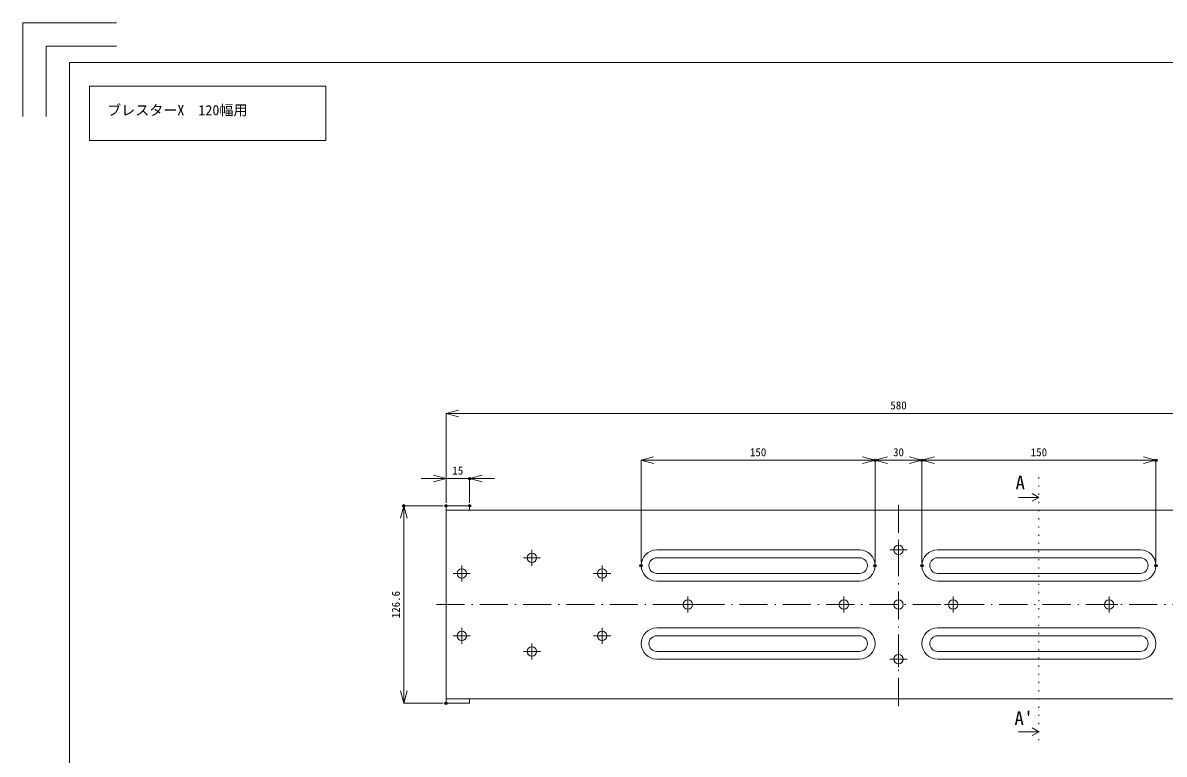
# Model space of a CAD drawing. Units: millimetres, scale not verified. Extents: x -630 to 630, y -1503 to 1503.
# Drawn here: x -630 to 102, y -1081 to -612 of the extents above; entities that cross this region are included whole.
import ezdxf
from ezdxf.enums import TextEntityAlignment as Align

# ---------------------------------------------------------------- set-up
doc = ezdxf.new("R2010")
doc.units = ezdxf.units.MM
doc.header["$LTSCALE"] = 3
doc.header["$PDMODE"] = 32
doc.header["$PDSIZE"] = 1.5
doc.linetypes.add('DASHED_DOTTED', pattern=[9.25, 6, -1.5, 0.25, -1.5])
doc.linetypes.add('DOTTED', pattern=[1.75, 0.25, -1.5])
doc.layers.add('0-2_Defpoints', color=7, linetype='Continuous')
doc.layers.add('0-E_0 @ 1', color=7, linetype='Continuous')
for name, color, linetype, lineweight in [('0-B_枠_印刷なし', 3, 'Continuous', 18), ('0-F_0', 4, 'Continuous', 5), ('1-0_レイヤ15', 2, 'Continuous', 18)]:
    doc.layers.add(name, color=color, linetype=linetype, lineweight=lineweight)
doc.styles.add('ＭＳ ゴシック', font='')
doc.styles.get('ＭＳ ゴシック').set_extended_font_data('MS Gothic')

# ---------------------------------------------------------------- blocks, each defined once
blk = doc.blocks.new('_Open30')
at = {"layer": '0-F_0', "color": 7}
blk.add_line((0, 0), (-1, 0), dxfattribs=at)
blk.add_lwpolyline([(-1, 0.2679), (0, 0), (-1, -0.2679)], dxfattribs=at)
blk = doc.blocks.new('D308')
at = {"layer": '0-2_Defpoints'}
for p in [(979.858, 661.281), (399.858, 602.001), (979.858, 602.001)]:
    blk.add_point(p, dxfattribs=at)
at = {"layer": '0-F_0', "lineweight": 18}
for p, q in [((399.858, 604.001), (399.858, 661.461)), ((407.858, 661.281), (971.858, 661.281)), ((979.858, 604.001), (979.858, 661.461))]:
    blk.add_line(p, q, dxfattribs=at)
at = {"layer": '0-F_0', "xscale": 8, "yscale": 8, "rotation": 180}
blk.add_blockref('_Open30', (399.858, 661.281), dxfattribs=at)
at = {"layer": '0-F_0', "xscale": 8, "yscale": 8}
blk.add_blockref('_Open30', (979.858, 661.281), dxfattribs=at)
at = {"layer": '0-F_0', "color": 7, "style": 'ＭＳ ゴシック'}
blk.add_text('580', height=5.132, dxfattribs=at).set_placement((684.608, 662.281), align=Align.BOTTOM_LEFT)
blk = doc.blocks.new('D307')
at = {"layer": '0-2_Defpoints'}
for p in [(414.858, 619.49), (399.858, 602.001), (414.858, 602.001)]:
    blk.add_point(p, dxfattribs=at)
at = {"layer": '0-F_0', "lineweight": 18}
for p, q in [((391.858, 619.49), (383.858, 619.49)), ((399.858, 604.001), (399.858, 619.67)), ((399.858, 619.49), (414.858, 619.49)), ((414.858, 604.001), (414.858, 619.67)), ((422.858, 619.49), (430.858, 619.49))]:
    blk.add_line(p, q, dxfattribs=at)
at = {"layer": '0-F_0', "xscale": 8, "yscale": 8}
blk.add_blockref('_Open30', (399.858, 619.49), dxfattribs=at)
at = {"layer": '0-F_0', "xscale": 8, "yscale": 8, "rotation": 180}
blk.add_blockref('_Open30', (414.858, 619.49), dxfattribs=at)
at = {"layer": '0-F_0', "color": 7, "style": 'ＭＳ ゴシック'}
blk.add_text('15', height=5.132, dxfattribs=at).set_placement((403.858, 620.49), align=Align.BOTTOM_LEFT)
blk = doc.blocks.new('D302')
at = {"layer": '0-2_Defpoints'}
for p in [(674.858, 631.256), (524.858, 563.701), (674.858, 563.701)]:
    blk.add_point(p, dxfattribs=at)
at = {"layer": '0-F_0', "lineweight": 18}
for p, q in [((524.858, 565.701), (524.858, 631.436)), ((532.858, 631.256), (666.858, 631.256)), ((674.858, 565.701), (674.858, 631.436))]:
    blk.add_line(p, q, dxfattribs=at)
at = {"layer": '0-F_0', "xscale": 8, "yscale": 8, "rotation": 180}
blk.add_blockref('_Open30', (524.858, 631.256), dxfattribs=at)
at = {"layer": '0-F_0', "xscale": 8, "yscale": 8}
blk.add_blockref('_Open30', (674.858, 631.256), dxfattribs=at)
at = {"layer": '0-F_0', "color": 7, "style": 'ＭＳ ゴシック'}
blk.add_text('150', height=5.132, dxfattribs=at).set_placement((594.608, 632.256), align=Align.BOTTOM_LEFT)
blk = doc.blocks.new('D301')
at = {"layer": '0-2_Defpoints'}
for p in [(854.858, 631.256), (704.858, 563.701), (854.858, 563.701)]:
    blk.add_point(p, dxfattribs=at)
at = {"layer": '0-F_0', "lineweight": 18}
for p, q in [((704.858, 565.701), (704.858, 631.436)), ((712.858, 631.256), (846.858, 631.256)), ((854.858, 565.701), (854.858, 631.436))]:
    blk.add_line(p, q, dxfattribs=at)
at = {"layer": '0-F_0', "xscale": 8, "yscale": 8, "rotation": 180}
blk.add_blockref('_Open30', (704.858, 631.256), dxfattribs=at)
at = {"layer": '0-F_0', "xscale": 8, "yscale": 8}
blk.add_blockref('_Open30', (854.858, 631.256), dxfattribs=at)
at = {"layer": '0-F_0', "color": 7, "style": 'ＭＳ ゴシック'}
blk.add_text('150', height=5.132, dxfattribs=at).set_placement((774.608, 632.256), align=Align.BOTTOM_LEFT)
blk = doc.blocks.new('D300')
at = {"layer": '0-2_Defpoints'}
for p in [(704.858, 631.256), (674.858, 563.701), (704.858, 563.701)]:
    blk.add_point(p, dxfattribs=at)
at = {"layer": '0-F_0', "lineweight": 18}
for p, q in [((674.858, 565.701), (674.858, 631.436)), ((682.858, 631.256), (696.858, 631.256)), ((704.858, 565.701), (704.858, 631.436))]:
    blk.add_line(p, q, dxfattribs=at)
at = {"layer": '0-F_0', "xscale": 8, "yscale": 8, "rotation": 180}
blk.add_blockref('_Open30', (674.858, 631.256), dxfattribs=at)
at = {"layer": '0-F_0', "xscale": 8, "yscale": 8}
blk.add_blockref('_Open30', (704.858, 631.256), dxfattribs=at)
at = {"layer": '0-F_0', "color": 7, "style": 'ＭＳ ゴシック'}
blk.add_text('30', height=5.132, dxfattribs=at).set_placement((686.358, 632.256), align=Align.BOTTOM_LEFT)
blk = doc.blocks.new('D297')
at = {"layer": '0-2_Defpoints'}
for p in [(372.73, 602.001), (399.858, 602.001), (399.858, 475.401)]:
    blk.add_point(p, dxfattribs=at)
at = {"layer": '0-F_0', "lineweight": 18}
for p, q in [((397.858, 602.001), (372.55, 602.001)), ((372.73, 483.401), (372.73, 594.001)), ((397.858, 475.401), (372.55, 475.401))]:
    blk.add_line(p, q, dxfattribs=at)
at = {"layer": '0-F_0', "xscale": 8, "yscale": 8}
for p, rotation in [((372.73, 602.001), 90), ((372.73, 475.401), 270)]:
    blk.add_blockref('_Open30', p, dxfattribs=dict(at, rotation=rotation))
at = {"layer": '0-F_0', "color": 7, "style": 'ＭＳ ゴシック'}
blk.add_text('126.6', height=5.132, rotation=90, dxfattribs=at).set_placement((371.73, 529.951), align=Align.BOTTOM_LEFT)

msp = doc.modelspace()

# ---------------------------------------------------------------- linework, layer by layer
at = {"layer": '0-B_枠_印刷なし'}
for p, q in [((-615, -627.042), (-570, -627.042)), ((-615, -672.042), (-615, -627.042))]:
    msp.add_line(p, q, dxfattribs=at)
msp.add_lwpolyline([(-630, -672.042), (-630, -612.042), (-570, -612.042)], dxfattribs=at)
at = {"layer": '0-F_0', "linetype": 'DOTTED'}
msp.add_line((21.349, -903.383), (21.349, -1071.998), dxfattribs=at)
at = {"layer": '0-F_0'}
for p, q in [((21.349, -916.283), (17.019, -913.783)), ((21.349, -916.283), (8.158, -916.283)), ((21.349, -916.283), (17.019, -918.783)), ((-358.651, -924.493), (-358.651, -1045.493)), ((-358.651, -924.493), (-343.651, -924.493)), ((-68.651, -924.493), (-343.651, -924.493)), ((-68.651, -924.493), (206.349, -924.493)), ((-93.651, -949.993), (-223.651, -949.993)), ((-43.651, -949.993), (86.349, -949.993)), ((-93.651, -954.993), (-223.651, -954.993)), ((-43.651, -954.993), (86.349, -954.993)), ((-93.651, -964.993), (-223.651, -964.993)), ((-43.651, -964.993), (86.349, -964.993)), ((-93.651, -969.993), (-223.651, -969.993)), ((-43.651, -969.993), (86.349, -969.993)), ((-93.651, -999.993), (-223.651, -999.993)), ((-43.651, -999.993), (86.349, -999.993)), ((-93.651, -1004.993), (-223.651, -1004.993)), ((-43.651, -1004.993), (86.349, -1004.993)), ((-93.651, -1014.993), (-223.651, -1014.993)), ((-43.651, -1014.993), (86.349, -1014.993)), ((-93.651, -1019.993), (-223.651, -1019.993)), ((-43.651, -1019.993), (86.349, -1019.993)), ((-358.651, -1045.493), (-343.651, -1045.493)), ((-68.651, -1045.493), (-343.651, -1045.493)), ((-68.651, -1045.493), (206.349, -1045.493)), ((21.349, -1066.535), (8.158, -1066.535)), ((21.349, -1066.535), (17.019, -1064.035)), ((21.349, -1066.535), (17.019, -1069.035))]:
    msp.add_line(p, q, dxfattribs=at)
at = {"layer": '0-F_0', "linetype": 'DASHED_DOTTED', "lineweight": 18}
for p, q in [((-68.651, -1050.041), (-68.651, -919.944)), ((-364.807, -984.993), (227.505, -984.993))]:
    msp.add_line(p, q, dxfattribs=at)
at = {"layer": '0-F_0', "lineweight": 18}
for p, q in [((-303.651, -960.119), (-303.651, -949.866)), ((-74.133, -949.993), (-63.169, -949.993)), ((-68.651, -955.119), (-68.651, -944.866)), ((-309.133, -954.993), (-298.169, -954.993)), ((-343.169, -964.993), (-354.133, -964.993)), ((-348.651, -970.119), (-348.651, -959.866)), ((-264.133, -964.993), (-253.169, -964.993)), ((-258.651, -970.119), (-258.651, -959.866)), ((-203.651, -990.119), (-203.651, -979.866)), ((-103.651, -990.119), (-103.651, -979.866)), ((-33.651, -990.119), (-33.651, -979.866)), ((66.349, -990.119), (66.349, -979.866)), ((-209.133, -984.993), (-198.169, -984.993)), ((-109.133, -984.993), (-98.169, -984.993)), ((-28.169, -984.993), (-39.133, -984.993)), ((71.831, -984.993), (60.867, -984.993)), ((-348.651, -999.866), (-348.651, -1010.119)), ((-258.651, -1010.119), (-258.651, -999.866)), ((-343.169, -1004.993), (-354.133, -1004.993)), ((-264.133, -1004.993), (-253.169, -1004.993)), ((-309.133, -1014.993), (-298.169, -1014.993)), ((-303.651, -1020.119), (-303.651, -1009.866)), ((-68.651, -1025.119), (-68.651, -1014.866)), ((-74.133, -1019.993), (-63.169, -1019.993))]:
    msp.add_line(p, q, dxfattribs=at)
at = {"layer": '0-F_0'}
msp.add_lwpolyline([(-587.309, -652.703), (-435.78, -652.703), (-435.78, -687.585), (-587.309, -687.585)], close=True, dxfattribs=at)
for points in [[(-358.651, -924.493), (-358.651, -921.693), (-343.651, -921.693), (-343.651, -924.493)], [(-358.651, -1045.493), (-358.651, -1048.293), (-343.651, -1048.293), (-343.651, -1045.493)]]:
    msp.add_lwpolyline(points, dxfattribs=at)
for centre in [(-68.651, -949.993), (-303.651, -954.993), (-348.651, -964.993), (-258.651, -964.993), (-203.651, -984.993), (-103.651, -984.993), (-68.651, -984.993), (-33.651, -984.993), (66.349, -984.993), (-348.651, -1004.993), (-258.651, -1004.993), (-303.651, -1014.993), (-68.651, -1019.993)]:
    msp.add_circle(centre, 3, dxfattribs=at)
for centre, radius, start, end in [((-223.651, -959.993), 10, 90, 270), ((-93.651, -959.993), 10, 270, 90), ((-43.651, -959.993), 10, 90, 270), ((86.349, -959.993), 10, 270, 90), ((-223.651, -959.993), 5, 90, 270), ((-93.651, -959.993), 5, 270, 90), ((-43.651, -959.993), 5, 90, 270), ((86.349, -959.993), 5, 270, 90), ((-223.651, -1009.993), 10, 90, 270), ((-93.651, -1009.993), 10, 270, 90), ((-43.651, -1009.993), 10, 90, 270), ((86.349, -1009.993), 10, 270, 90), ((-223.651, -1009.993), 5, 90, 270), ((-93.651, -1009.993), 5, 270, 90), ((-43.651, -1009.993), 5, 90, 270), ((86.349, -1009.993), 5, 270, 90)]:
    msp.add_arc(centre, radius, start, end, dxfattribs=at)
at = {"layer": '1-0_レイヤ15'}
for p, q in [((-600, -637.542), (-600, -1477.542)), ((600, -637.542), (-600, -637.542))]:
    msp.add_line(p, q, dxfattribs=at)

# ---------------------------------------------------------------- block references
at = {"layer": '0-E_0 @ 1'}
for name in ['D308', 'D302', 'D300', 'D301', 'D307', 'D297']:
    msp.add_blockref(name, (-758.509, -1523.694), dxfattribs=at)

# ---------------------------------------------------------------- texts
at = {"layer": '0-F_0', "color": 7, "style": 'ＭＳ ゴシック'}
for s, height, p in [('ブレスターX\u3000120幅用', 6.598, (-575.952, -673.308)), ('A', 8.798, (6.37, -913.835)), ("A'", 8.798, (5.655, -1064.922))]:
    msp.add_text(s, height=height, dxfattribs=at).set_placement(p, align=Align.BOTTOM_LEFT)

doc.saveas('drawing.dxf')
